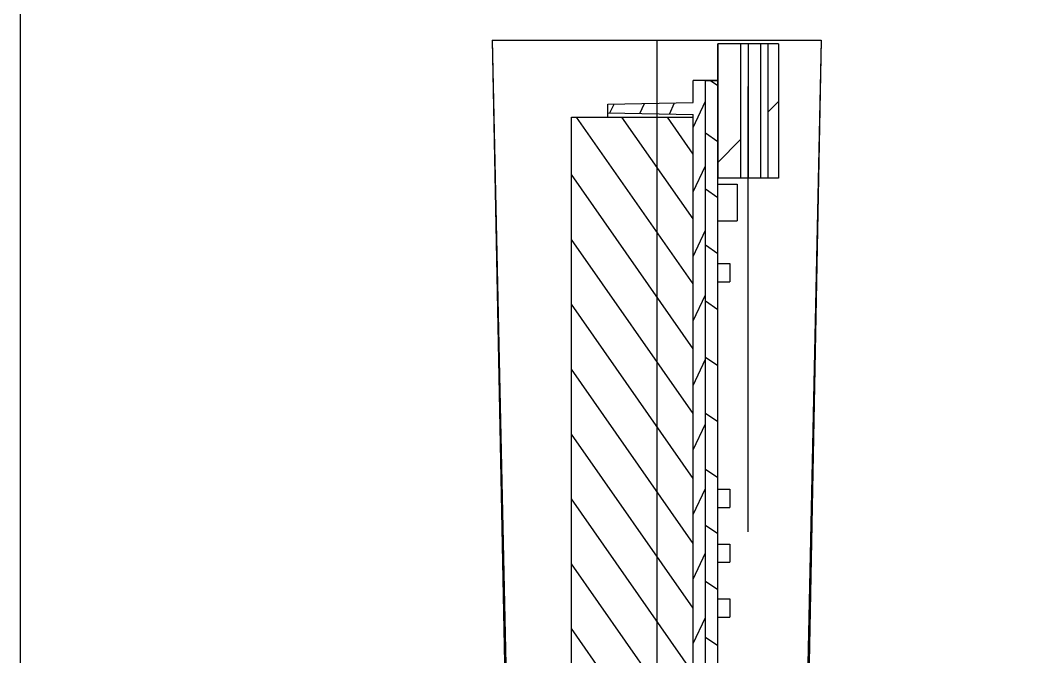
# Model space of a CAD drawing. Header units: millimetres. Extents: x 63 to 648, y -930 to -271.
# Drawn here: x 63.4 to 146.9, y -721.1 to -668.9 of the extents above; entities that cross this region are included whole.
import ezdxf

# ---------------------------------------------------------------- set-up
doc = ezdxf.new("R2010")
doc.units = ezdxf.units.MM
doc.header["$LTSCALE"] = 16.335
doc.layers.get('0').update_dxf_attribs({"linetype": 'CONTINUOUS'})
doc.layers.add('5_ALL_CURVES', color=7, linetype='CONTINUOUS')
doc.layers.add('7_ALL_FEATURES', color=7, linetype='CONTINUOUS')

msp = doc.modelspace()

# ---------------------------------------------------------------- hatches: boundary and pattern name
at = {"linetype": 'Continuous'}
h = msp.add_hatch(dxfattribs=at)
h.set_pattern_fill('DEFAULT__11', color=2, scale=8.4, angle=45, style=0, pattern_type=0)
h.set_pattern_definition([(45, (139.364, -1220.1275), (-5.9397, 5.9397), [])])
edge = h.paths.add_edge_path()
edge.add_line((125.588, -670.86), (124.706, -670.86))
edge.add_line((125.588, -670.86), (125.588, -681.86))
edge.add_line((125.588, -681.86), (124.706, -681.86))
edge.add_line((124.706, -670.86), (124.706, -681.86))
edge = h.paths.add_edge_path()
edge.add_line((122.47, -670.86), (120.588, -670.86))
edge.add_line((122.47, -670.86), (122.47, -681.86))
edge.add_line((122.47, -681.86), (120.588, -681.86))
edge.add_line((120.588, -670.86), (120.588, -681.86))
h = msp.add_hatch(dxfattribs=at)
h.set_pattern_fill('DEFAULT__3', color=2, scale=2.234822, angle=245, style=0, pattern_type=0)
h.set_pattern_definition([(245, (139.3638, -1220.1275), (2.025436, -0.9444765), [])])
edge = h.paths.add_edge_path()
edge.add_line((119.588, -738.86), (119.588, -673.86))
edge.add_line((111.588, -738.72), (119.588, -738.86))
edge.add_line((111.588, -738.72), (111.588, -738))
edge.add_line((111.588, -738), (118.588, -737.878))
edge.add_line((118.588, -737.878), (118.588, -676.643))
edge.add_line((111.588, -676.52), (118.588, -676.643))
edge.add_line((111.588, -676.52), (111.588, -675.8))
edge.add_line((111.588, -675.8), (118.588, -675.678))
edge.add_line((118.588, -675.678), (118.588, -673.86))
edge.add_line((119.588, -673.86), (118.588, -673.86))
h = msp.add_hatch(dxfattribs=at)
h.set_pattern_fill('DEFAULT__12', color=2, scale=3.761811, angle=325, style=0, pattern_type=0)
h.set_pattern_definition([(325, (139.3638, -1220.1275), (2.157686, 3.081495), [])])
edge = h.paths.add_edge_path()
edge.add_line((119.588, -743.86), (119.588, -673.86))
edge.add_line((119.588, -673.86), (120.588, -673.86))
edge.add_line((120.588, -743.86), (120.588, -673.86))
edge.add_line((119.588, -743.86), (120.588, -743.86))
h = msp.add_hatch(dxfattribs=at)
h.set_pattern_fill('DEFAULT__10', color=2, scale=3.050446, angle=125, style=0, pattern_type=0)
h.set_pattern_definition([(125, (139.3638, -1220.1275), (-2.49878, -1.749664), [])])
edge = h.paths.add_edge_path()
edge.add_line((108.588, -736.86), (108.588, -676.86))
edge.add_line((108.588, -676.86), (118.588, -676.86))
edge.add_line((118.588, -736.86), (118.588, -676.86))
edge.add_line((108.588, -736.86), (118.588, -736.86))

# ---------------------------------------------------------------- linework, layer by layer
at = {"color": 7, "linetype": 'Continuous'}
for p, q in [((122.47, -670.86), (120.588, -670.86)), ((120.588, -670.86), (120.588, -681.86)), ((120.588, -743.86), (120.588, -670.86)), ((123.088, -670.86), (120.588, -670.86)), ((122.47, -670.86), (122.47, -681.86)), ((122.47, -670.86), (122.47, -681.86)), ((123.088, -670.86), (123.088, -681.86)), ((124.088, -670.86), (124.088, -681.86)), ((125.588, -670.86), (124.088, -670.86)), ((125.588, -670.86), (124.706, -670.86)), ((124.706, -670.86), (124.706, -681.86)), ((124.706, -670.86), (124.706, -681.86)), ((125.588, -670.86), (125.588, -681.86)), ((125.588, -670.86), (125.588, -681.86)), ((118.588, -675.678), (118.588, -673.86)), ((119.588, -673.86), (118.588, -673.86)), ((118.588, -675.678), (118.588, -673.86)), ((120.588, -673.86), (118.588, -673.86)), ((119.588, -738.86), (119.588, -673.86)), ((119.588, -743.86), (119.588, -673.86)), ((119.588, -673.86), (120.588, -673.86)), ((119.588, -745.86), (119.588, -673.86)), ((120.588, -743.86), (120.588, -673.86)), ((111.588, -675.8), (118.588, -675.678)), ((111.588, -675.8), (118.588, -675.678)), ((111.588, -676.52), (111.588, -675.8)), ((111.588, -676.52), (111.588, -675.8)), ((108.588, -736.86), (108.588, -676.86)), ((108.588, -676.86), (118.588, -676.86)), ((108.588, -736.86), (108.588, -676.86)), ((108.588, -676.86), (118.588, -676.86)), ((111.588, -676.52), (118.588, -676.643)), ((111.588, -676.52), (118.588, -676.643)), ((118.588, -737.878), (118.588, -676.643)), ((118.588, -737.878), (118.588, -676.643)), ((118.588, -736.86), (118.588, -676.86)), ((122.47, -681.86), (120.588, -681.86)), ((123.088, -681.86), (120.588, -681.86)), ((125.588, -681.86), (124.088, -681.86)), ((125.588, -681.86), (124.706, -681.86))]:
    msp.add_line(p, q, dxfattribs=at)
msp.add_lwpolyline([(63.392, -610.627), (593.365, -610.627), (593.365, -930.228), (63.392, -930.228)], close=True)
at = {"layer": '5_ALL_CURVES', "color": 4, "linetype": 'Continuous'}
msp.add_line((123.088, -710.86), (123.088, -674.36), dxfattribs=at)
at = {"layer": '7_ALL_FEATURES', "color": 6, "linetype": 'Continuous'}
for p, q in [((102.088, -670.56), (105.714, -837.56)), ((102.088, -670.56), (105.388, -837.56)), ((115.588, -670.56), (115.588, -837.56)), ((129.088, -670.56), (125.462, -837.56)), ((129.088, -670.56), (125.788, -837.56))]:
    msp.add_line(p, q, dxfattribs=at)
at = {"layer": '7_ALL_FEATURES', "color": 7, "linetype": 'Continuous'}
for p, q in [((102.088, -670.56), (129.088, -670.56)), ((124.088, -670.86), (123.088, -670.86)), ((111.588, -676.86), (111.588, -676.52)), ((120.588, -682.36), (122.188, -682.36)), ((122.188, -682.36), (122.188, -685.36)), ((124.088, -681.86), (123.088, -681.86)), ((120.588, -685.36), (122.188, -685.36)), ((120.588, -688.86), (121.588, -688.86)), ((121.588, -688.86), (121.588, -690.36)), ((120.588, -690.36), (121.588, -690.36)), ((120.588, -707.36), (121.588, -707.36)), ((121.588, -707.36), (121.588, -708.86)), ((120.588, -708.86), (121.588, -708.86)), ((120.588, -711.86), (121.588, -711.86)), ((121.588, -711.86), (121.588, -713.36)), ((120.588, -713.36), (121.588, -713.36)), ((120.588, -716.36), (121.588, -716.36)), ((121.588, -716.36), (121.588, -717.86)), ((120.588, -717.86), (121.588, -717.86))]:
    msp.add_line(p, q, dxfattribs=at)

doc.saveas('drawing.dxf')
